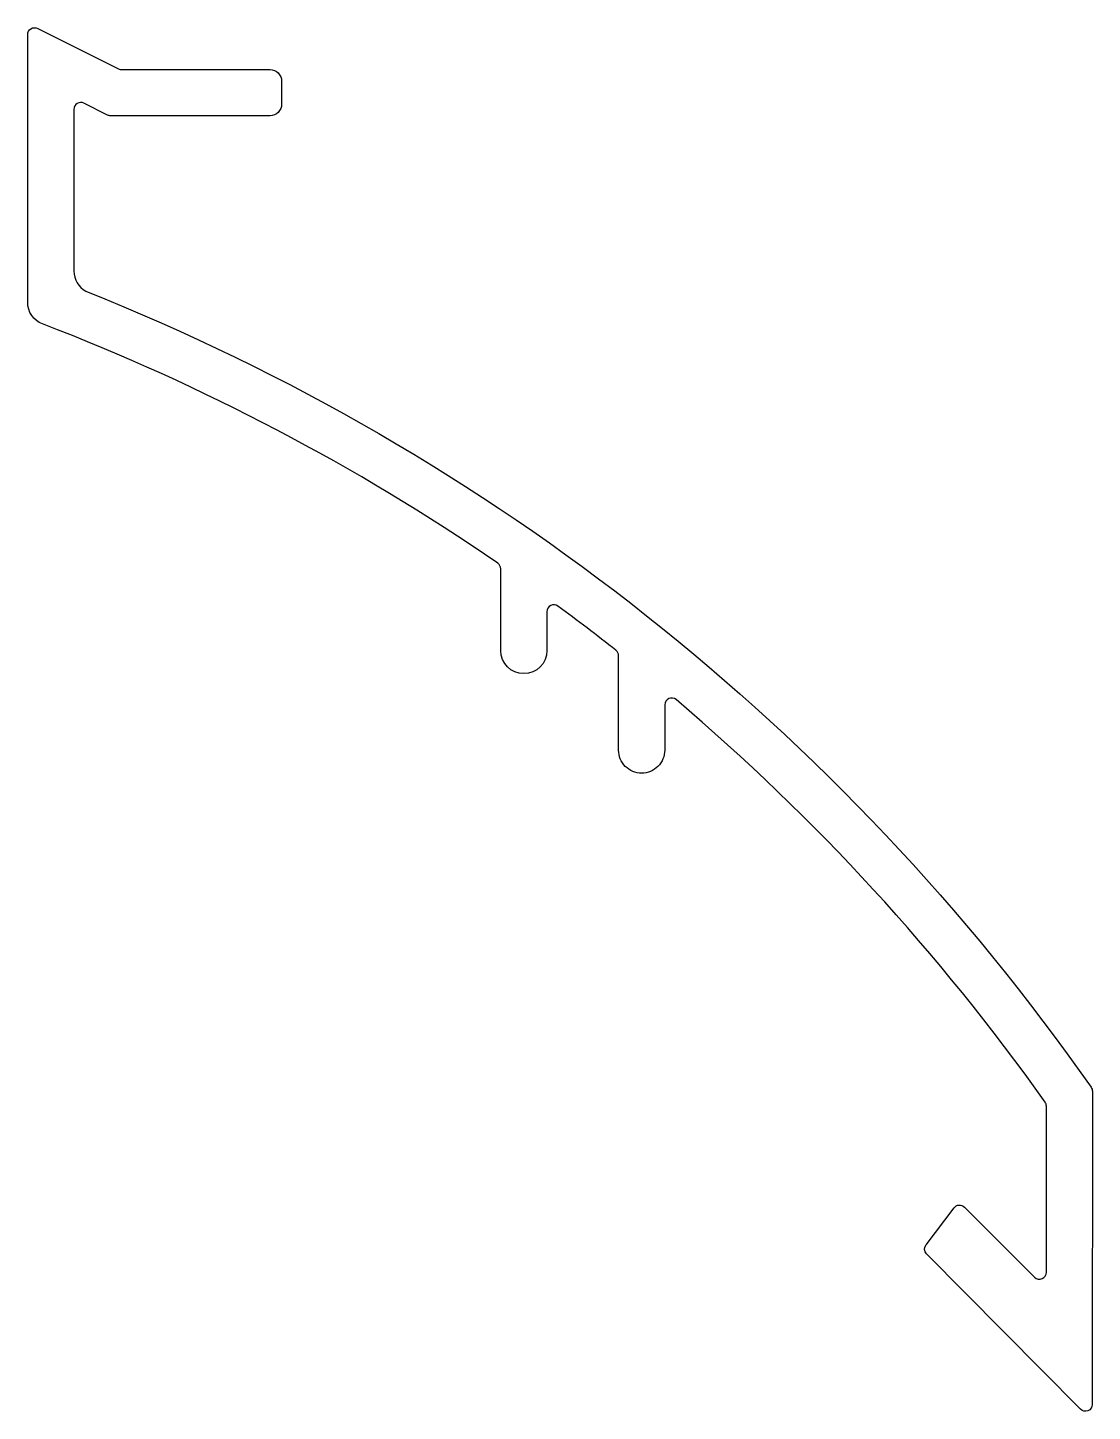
# Model space of a CAD drawing. Extents: x 902.7 to 948.8, y 591.4 to 651.3.
import ezdxf

# ---------------------------------------------------------------- set-up
doc = ezdxf.new("R2010")
doc.units = 0
doc.layers.get('0').update_dxf_attribs({"linetype": 'CONTINUOUS'})

msp = doc.modelspace()

# ---------------------------------------------------------------- linework, layer by layer
at = {"color": 0}
msp.add_lwpolyline([(923.157, 624.302), (923.157, 627.833, 0.247217), (923.027, 628.081, 0.058842), (903.301, 638.446, -0.310577), (902.66, 639.38), (902.66, 650.973, -0.557537), (903.094, 651.241), (906.596, 649.49, 0.116434), (906.73, 649.458), (913.16, 649.458, -0.414214), (913.66, 648.958), (913.66, 647.958, -0.414214), (913.16, 647.458), (906.258, 647.458, -0.116434), (906.124, 647.49), (905.094, 648.005, 0.557537), (904.66, 647.736), (904.66, 640.737, 0.275601), (905.184, 639.857, -0.146191), (948.731, 605.392, -0.154056), (948.785, 605.22), (948.779, 591.658, -0.669778), (948.266, 591.447), (941.605, 598.173, -0.373018), (941.579, 598.565), (942.793, 600.171, -0.454997), (943.245, 600.202), (946.281, 597.169, 0.667968), (946.793, 597.382), (946.793, 604.575, 0.155601), (946.738, 604.748, 0.062472), (930.754, 622.175, 0.639058), (930.26, 621.947), (930.26, 619.992, -0.414214), (929.26, 618.992, -0.414214), (928.26, 619.992), (928.26, 622.867), (928.26, 624.075, 0.229533), (928.146, 624.311, 0.00831), (925.635, 626.226, 0.615121), (925.157, 625.984), (925.157, 624.302, -1)], format="xyb", close=True, dxfattribs=at)

doc.saveas('drawing.dxf')
